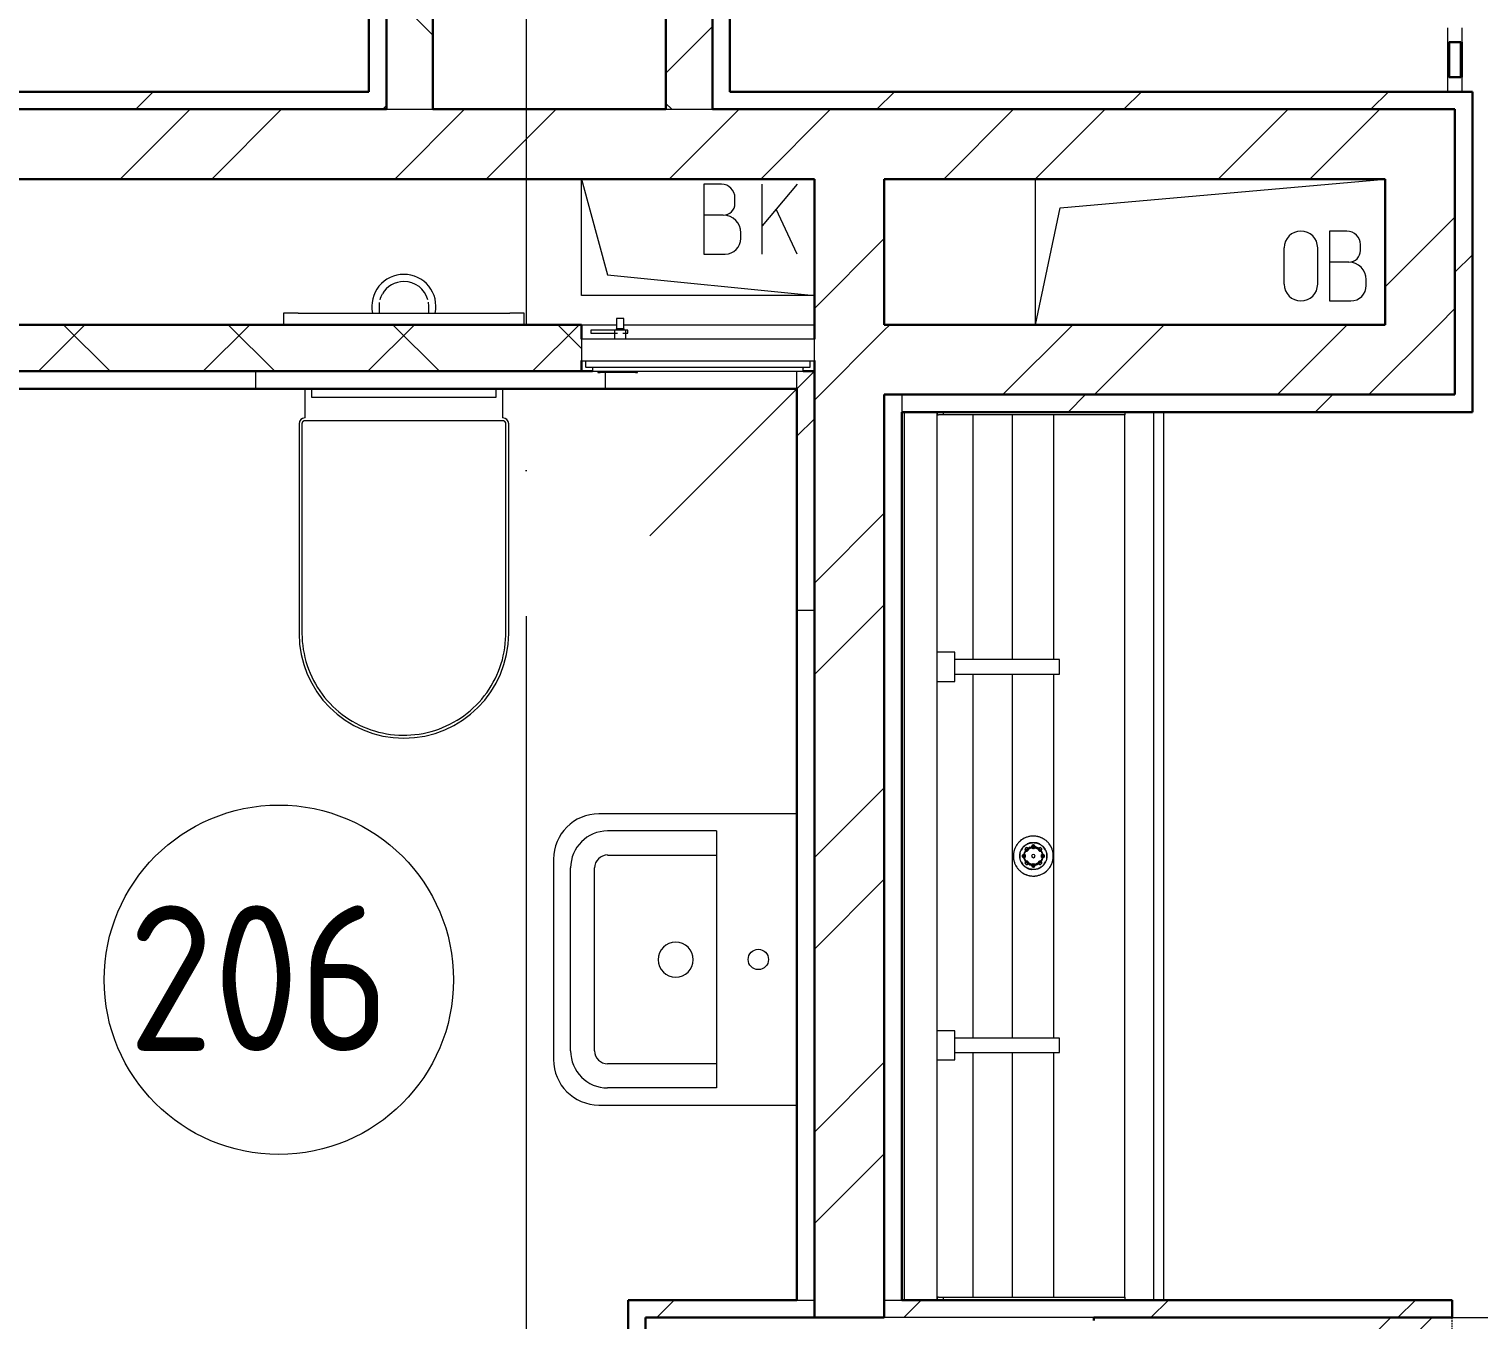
# Model space of a CAD drawing. Header units: millimetres. Extents: x -695119 to 412940, y -249585 to 622758.
# Drawn here: x 278337 to 280825, y 69104 to 71319 of the extents above; entities that cross this region are included whole.
import ezdxf

# ---------------------------------------------------------------- set-up
doc = ezdxf.new("R2010")
doc.units = ezdxf.units.MM
doc.linetypes.add('ADSK_Линия сетки', pattern=[25, 20, -2.5, 0, -2.5])
doc.linetypes.add('ADSK_Штриховая_ш2 п1_5', pattern=[4.5, 3, -1.5])
for name, color, linetype, lineweight in [('Витраж', 252, 'Continuous', 9), ('Двери', 8, 'Continuous', 9), ('Марки помещений', 8, 'Continuous', 20), ('Обобщенные модели', 8, 'Continuous', 18), ('Оборудование', 8, 'Continuous', 18), ('Оси', 252, 'Continuous', 9), ('Перекрытие', 252, 'Continuous', 18), ('Сантехника', 252, 'Continuous', 18), ('Стены внутренние', 252, 'Continuous', 18), ('Стены наружные', 252, 'Continuous', 18), ('Стены разрез', 7, 'Continuous', 30), ('Стены штриховка', 7, 'Continuous', 9)]:
    doc.layers.add(name, color=color, linetype=linetype, lineweight=lineweight)
doc.styles.add('GOST Common_2', font='', dxfattribs={"width": 0.9, "height": 250})
doc.styles.get('GOST Common_2').set_extended_font_data('GOST type B')

# ---------------------------------------------------------------- blocks, each defined once
blk = doc.blocks.new('план 2 этажа')
at = {"layer": 'Двери', "lineweight": 18, "true_color": 0x636466}
h = blk.add_hatch(dxfattribs=at)
h.set_pattern_fill('FP_2', color=251, angle=180, style=0, pattern_type=2)
h.set_pattern_definition([(225, (281470.813, 68911.636), (35.3553, -35.3553), [])])
h.paths.add_polyline_path([(281910.8, 68716.6), (282060.8, 68716.6), (282060.8, 69106.6), (281910.8, 69106.6), (281910.8, 68894.6)])
h.paths.add_polyline_path([(280780.8, 68716.6), (280780.8, 69106.6), (280630.8, 69106.6), (280630.8, 68716.6)])
at = {"color": 251, "lineweight": 18, "true_color": 0x636466}
for p, q in [((279285.8, 71061.6), (279330.4, 70897.5)), ((279285.8, 70861.6), (279285.8, 71061.6)), ((279526.1, 71053), (279496.1, 71053)), ((279496.1, 71053), (279496.1, 70933)), ((279656.1, 71053), (279596.1, 70981.5)), ((279596.1, 70933), (279596.1, 71053)), ((280065.8, 70811.6), (280065.8, 71061.6)), ((280107.6, 71012.3), (280665.8, 71061.6)), ((279549.4, 71019.6), (279549.4, 71029.6)), ((279529.4, 70999.6), (279496.1, 70999.6)), ((279656.1, 70933), (279620.1, 71010.1)), ((280065.8, 70811.6), (280107.6, 71012.3)), ((280600.2, 70972.4), (280570.2, 70972.4)), ((280570.2, 70972.4), (280570.2, 70852.4)), ((279559.4, 70959.6), (279559.4, 70969.6)), ((280623.6, 70939.1), (280623.6, 70949.1)), ((279496.1, 70933), (279532.7, 70933)), ((280492.7, 70881.1), (280492.7, 70943.7)), ((280550.1, 70881.1), (280550.1, 70943.7)), ((279330.4, 70897.5), (279685.8, 70861.6)), ((280603.6, 70919.1), (280570.2, 70919.1)), ((280633.6, 70879.1), (280633.6, 70889.1)), ((279685.8, 70861.6), (279285.8, 70861.6)), ((280570.2, 70852.4), (280606.9, 70852.4))]:
    blk.add_line(p, q, dxfattribs=at)
for centre, radius, start, end in [((279526.1, 71029.6), 23.3, 0, 90), ((279529.4, 71019.6), 20, 270, 0), ((279529.4, 70969.6), 30, 0, 90), ((280521.4, 70943.7), 28.7, 0, 180), ((280600.2, 70949.1), 23.3, 0, 90), ((279532.7, 70959.6), 26.7, 270, 0), ((280603.6, 70939.1), 20, 270, 0), ((280603.6, 70889.1), 30, 0, 90), ((280521.4, 70881.1), 28.7, 180, 0), ((280606.9, 70879.1), 26.7, 270, 0)]:
    blk.add_arc(centre, radius, start, end, dxfattribs=at)
at = {"layer": 'Витраж', "color": 251, "lineweight": 18, "true_color": 0x636466, "extrusion": (0, 0, -1)}
for p, q in [((280773.3, 71321.6), (280773.3, 71296.6)), ((280798.3, 71296.6), (280798.3, 71321.6)), ((280773.3, 71296.6), (280798.3, 71296.6))]:
    blk.add_line(p, q, dxfattribs=at)
at = {"layer": 'Витраж', "color": 251, "true_color": 0x636466}
for p, q in [((280773.3, 71296.6), (280773.3, 71236.6)), ((280798.3, 71296.6), (280798.3, 71236.6))]:
    blk.add_line(p, q, dxfattribs=at)
at = {"layer": 'Витраж', "color": 251, "lineweight": 18, "true_color": 0x636466}
for p, q in [((280798.3, 71236.6), (280773.3, 71236.6)), ((280773.3, 71236.6), (280773.3, 71211.6)), ((280798.3, 71211.6), (280798.3, 71236.6)), ((280773.3, 71211.6), (280798.3, 71211.6))]:
    blk.add_line(p, q, dxfattribs=at)
at = {"layer": 'Двери', "color": 251, "linetype": 'ADSK_Штриховая_ш2 п1_5', "true_color": 0x636466}
for p, q in [((280780.8, 69106.6), (280630.8, 69106.6)), ((280780.8, 68716.6), (280780.8, 69106.6))]:
    blk.add_line(p, q, dxfattribs=at)
at = {"layer": 'Марки помещений', "color": 251, "true_color": 0x636466}
blk.add_circle((278766.1, 69686.7), 300, dxfattribs=at)
at = {"layer": 'Обобщенные модели', "color": 251, "true_color": 0x636466}
for p, q in [((279655.8, 69971.7), (279315.8, 69971.7)), ((279517.8, 69942.2), (279330.7, 69942.2)), ((279517.8, 69942.2), (279517.8, 69501.1)), ((279237.8, 69893.7), (279237.8, 69721.5)), ((279267.1, 69564.6), (279267.1, 69878.7)), ((279308.4, 69564.6), (279308.4, 69878.7)), ((279330.7, 69900.9), (279517.8, 69900.9)), ((279237.8, 69721.5), (279237.8, 69549.6)), ((279517.8, 69542.3), (279330.7, 69542.3)), ((279517.8, 69501.1), (279330.7, 69501.1)), ((279315.8, 69471.6), (279655.8, 69471.6))]:
    blk.add_line(p, q, dxfattribs=at)
blk.add_circle((279589.5, 69721.6), 17.5, dxfattribs=at)
for centre, radius, start, end in [((279315.8, 69893.7), 78, 90, 180), ((279330.7, 69878.7), 63.6, 90, 180), ((279330.7, 69878.7), 22.3, 90, 180), ((279447.7, 69721.2), 30, 90, 270), ((279447.7, 69721.2), 30, 270, 90), ((279330.7, 69564.6), 63.6, 180, 270), ((279330.7, 69564.6), 22.3, 180, 270), ((279315.8, 69549.6), 78, 180, 270)]:
    blk.add_arc(centre, radius, start, end, dxfattribs=at)
at = {"layer": 'Оборудование', "color": 251, "true_color": 0x636466}
for p, q in [((279301.7, 70802), (279301.7, 70797)), ((279347.5, 70802), (279301.7, 70802)), ((279342.7, 70802.5), (279342.7, 70786.6)), ((279362, 70802.5), (279342.7, 70802.5)), ((279346.2, 70804.5), (279344.2, 70802.5)), ((279346.2, 70822), (279346.2, 70804.5)), ((279358.4, 70822), (279346.2, 70822)), ((279358.4, 70804.5), (279346.2, 70804.5)), ((279365.4, 70802), (279357.1, 70802)), ((279358.4, 70804.5), (279358.4, 70822)), ((279360.4, 70802.5), (279358.4, 70804.5)), ((279362, 70786.6), (279362, 70802.5)), ((279365.4, 70797), (279365.4, 70802)), ((279285.8, 70786.6), (279285.8, 70750.2)), ((279685.8, 70786.6), (279285.8, 70786.6)), ((279301.7, 70797), (279347.5, 70797)), ((279357.1, 70797), (279365.4, 70797)), ((279685.8, 70750.2), (279685.8, 70786.6)), ((279286.7, 70749.3), (279684.9, 70749.3)), ((279292.8, 70749.3), (279292.8, 70739.6)), ((279678.8, 70739.6), (279678.8, 70749.3)), ((279293.8, 70738.6), (279677.9, 70738.6)), ((279304.8, 70737.1), (279304.8, 70731.6)), ((279304.8, 70731.6), (279666.8, 70731.6)), ((279313.8, 70731.6), (279313.8, 70729.6)), ((279313.8, 70729.6), (279317.8, 70729.6)), ((279378.3, 70729.6), (279317.8, 70729.6)), ((279378.3, 70729.6), (279382.3, 70729.6)), ((279382.3, 70729.6), (279382.3, 70731.6)), ((279685.8, 70731.6), (279403, 70448.8)), ((279666.8, 70731.6), (279666.8, 70737.1))]:
    blk.add_line(p, q, dxfattribs=at)
for points, knots in [([(279285.8, 70750.2), (279285.8, 70750.2), (279285.8, 70750), (279285.9, 70749.8), (279286, 70749.6), (279286.2, 70749.5), (279286.3, 70749.4), (279286.5, 70749.4), (279286.6, 70749.3), (279286.7, 70749.3)], [0, 0, 0, 0, 0.166667, 0.333333, 0.458333, 0.583333, 0.708333, 0.833333, 1, 1, 1, 1]), ([(279684.9, 70749.3), (279685, 70749.3), (279685.1, 70749.4), (279685.3, 70749.4), (279685.4, 70749.5), (279685.6, 70749.6), (279685.7, 70749.8), (279685.8, 70750), (279685.8, 70750.2), (279685.8, 70750.2)], [-1, -1, -1, -1, -0.833333, -0.75, -0.583333, -0.458333, -0.333333, -0.166667, 0, 0, 0, 0]), ([(279292.8, 70739.6), (279292.8, 70739.5), (279292.8, 70739.3), (279292.9, 70739.1), (279293, 70739), (279293.2, 70738.8), (279293.3, 70738.8), (279293.4, 70738.7), (279293.6, 70738.7), (279293.7, 70738.6), (279293.8, 70738.6)], [0, 0, 0, 0, 0.166667, 0.333333, 0.458333, 0.583333, 0.666667, 0.75, 0.833333, 1, 1, 1, 1]), ([(279303.3, 70738.6), (279303.4, 70738.6), (279303.6, 70738.6), (279303.9, 70738.5), (279304, 70738.4), (279304.2, 70738.3), (279304.4, 70738.2), (279304.5, 70738), (279304.6, 70737.9), (279304.7, 70737.7), (279304.8, 70737.4), (279304.8, 70737.2), (279304.8, 70737.1)], [0, 0, 0, 0, 0.166667, 0.25, 0.333333, 0.416667, 0.5, 0.583333, 0.666667, 0.75, 0.833333, 1, 1, 1, 1]), ([(279666.8, 70737.1), (279666.8, 70737.2), (279666.8, 70737.4), (279666.9, 70737.7), (279667, 70737.9), (279667.1, 70738), (279667.3, 70738.2), (279667.4, 70738.3), (279667.6, 70738.4), (279667.8, 70738.5), (279668, 70738.6), (279668.2, 70738.6), (279668.3, 70738.6)], [-1, -1, -1, -1, -0.833333, -0.75, -0.666667, -0.583333, -0.5, -0.416667, -0.333333, -0.25, -0.166667, 0, 0, 0, 0]), ([(279677.9, 70738.6), (279677.9, 70738.6), (279678.1, 70738.7), (279678.2, 70738.7), (279678.3, 70738.8), (279678.5, 70738.8), (279678.6, 70739), (279678.7, 70739.1), (279678.8, 70739.3), (279678.8, 70739.5), (279678.8, 70739.6)], [-1, -1, -1, -1, -0.833333, -0.75, -0.666667, -0.583333, -0.458333, -0.333333, -0.166667, 0, 0, 0, 0])]:
    blk.add_open_spline(points, degree=3, knots=knots, dxfattribs=at)
at = {"layer": 'Оси', "color": 251, "linetype": 'ADSK_Линия сетки', "ltscale": 100, "true_color": 0x636466}
blk.add_line((279190.8, 77811.6), (279190.8, 46685.5), dxfattribs=at)
at = {"layer": 'Перекрытие', "color": 251, "ltscale": 100, "true_color": 0x636466}
for p, q in [((279285.8, 70861.6), (279285.8, 71061.6)), ((280065.8, 70811.6), (280065.8, 71061.6)), ((279685.8, 70861.6), (279285.8, 70861.6))]:
    blk.add_line(p, q, dxfattribs=at)
at = {"layer": 'Сантехника', "color": 251, "lineweight": 9, "true_color": 0x636466}
for p, q in [((278774.1, 70831.6), (278774.1, 70811.6)), ((278799.1, 70831.6), (278774.1, 70831.6)), ((278799.1, 70831.6), (279162.6, 70831.6)), ((279187.6, 70831.6), (279162.6, 70831.6)), ((279187.6, 70811.6), (279187.6, 70831.6))]:
    blk.add_line(p, q, dxfattribs=at)
at = {"layer": 'Сантехника', "color": 251, "true_color": 0x636466}
for p, q in [((278810.8, 70701.6), (278810.8, 70651.6)), ((278822.6, 70686.6), (278822.6, 70701.6)), ((279139, 70701.6), (279139, 70686.6)), ((279150.8, 70651.6), (279150.8, 70701.6)), ((279139, 70686.6), (278822.6, 70686.6)), ((279840.8, 69136.6), (279840.8, 70661.6)), ((279896.8, 70656.6), (279896.8, 70661.6)), ((279896.8, 70661.6), (279896.8, 70656.6)), ((279896.8, 69141.6), (279896.8, 70656.6)), ((279896.8, 70656.6), (279899.2, 70656.6)), ((279907.8, 70656.6), (279899.2, 70656.6)), ((279907.8, 70656.6), (279907.8, 70661.6)), ((280218.9, 70656.6), (279907.8, 70656.6)), ((279958.2, 70236.6), (279958.2, 70656.6)), ((280026.2, 70236.6), (280026.2, 70656.6)), ((280096.9, 70236.6), (280096.9, 70656.6)), ((280218.9, 70661.6), (280218.9, 70656.6)), ((280218.9, 69141.6), (280218.9, 70656.6)), ((280268.9, 69136.6), (280268.9, 70661.6)), ((280285.8, 69136.6), (280285.8, 70661.6)), ((278800.8, 70641.6), (278800.8, 70281.6)), ((278805.8, 70641.6), (278805.8, 70281.6)), ((279150.8, 70646.6), (278810.8, 70646.6)), ((279155.8, 70281.6), (279155.8, 70641.6)), ((279160.8, 70281.6), (279160.8, 70641.6)), ((279926.8, 70249.1), (279896.8, 70249.1)), ((279926.8, 70199.1), (279926.8, 70249.1)), ((280106.8, 70236.6), (279926.8, 70236.6)), ((280106.8, 70211.6), (280106.8, 70236.6)), ((279926.8, 70211.6), (280106.8, 70211.6)), ((279958.2, 69586.6), (279958.2, 70211.7)), ((280026.2, 69586.6), (280026.2, 70211.6)), ((280096.9, 69586.6), (280096.9, 70211.6)), ((279896.8, 70199.1), (279926.8, 70199.1)), ((279926.8, 69599.1), (279896.8, 69599.1)), ((279926.8, 69549.1), (279926.8, 69599.1)), ((280106.8, 69586.6), (279926.8, 69586.6)), ((280106.8, 69561.6), (280106.8, 69586.6)), ((279926.8, 69561.6), (280106.8, 69561.6)), ((279958.2, 69141.6), (279958.2, 69561.7)), ((280026.2, 69141.6), (280026.2, 69561.6)), ((280096.9, 69141.6), (280096.9, 69561.6)), ((279896.8, 69549.1), (279926.8, 69549.1)), ((279896.8, 69136.6), (279896.8, 69141.6)), ((279899.2, 69141.6), (279896.8, 69141.6)), ((279896.8, 69141.6), (279896.8, 69136.6)), ((279899.2, 69141.6), (279907.8, 69141.6)), ((279907.8, 69141.6), (280218.9, 69141.6)), ((279907.8, 69136.6), (279907.8, 69141.6)), ((280218.9, 69141.6), (280218.9, 69136.6))]:
    blk.add_line(p, q, dxfattribs=at)
at = {"layer": 'Сантехника', "color": 251, "lineweight": 9, "true_color": 0x636466, "flags": 128}
for points in [[(278938.1, 70843.1), (278938.1, 70843), (278938.1, 70842.9), (278938.1, 70842.8), (278938.1, 70842.5), (278938.1, 70842.2), (278938.1, 70841.8), (278938.1, 70841.3), (278938.1, 70840.8), (278938.1, 70840.2), (278938.1, 70839.5), (278938.1, 70838.8), (278938.1, 70838), (278938.1, 70837.1), (278938.1, 70836.2), (278938.1, 70835.2), (278938.1, 70834.2), (278938.1, 70833.1), (278938.1, 70831.9)], [(279023.5, 70832.8), (279023.5, 70833.9), (279023.5, 70834.9), (279023.5, 70835.9), (279023.5, 70836.9), (279023.5, 70837.8), (279023.5, 70838.6), (279023.5, 70839.3), (279023.5, 70840), (279023.5, 70840.6), (279023.5, 70841.2), (279023.5, 70841.7), (279023.5, 70842.1), (279023.5, 70842.4), (279023.5, 70842.7), (279023.5, 70842.9), (279023.5, 70843), (279023.5, 70843.1), (279023.5, 70843.1)]]:
    blk.add_lwpolyline(points, dxfattribs=at)
at = {"layer": 'Сантехника', "color": 251, "true_color": 0x636466, "flags": 128}
for points in [[(278810.8, 70646.6), (278810.6, 70646.6), (278810.4, 70646.6), (278810.2, 70646.6), (278810, 70646.6), (278809.8, 70646.5), (278809.6, 70646.5), (278809.4, 70646.4), (278809.2, 70646.4), (278809.1, 70646.3), (278808.9, 70646.2), (278808.7, 70646.2), (278808.5, 70646.1), (278808.3, 70646), (278808.2, 70645.9), (278808, 70645.8), (278807.8, 70645.6), (278807.7, 70645.5), (278807.5, 70645.4), (278807.4, 70645.3), (278807.2, 70645.1), (278807.1, 70645), (278807, 70644.8), (278806.8, 70644.7), (278806.7, 70644.5), (278806.6, 70644.3), (278806.5, 70644.2), (278806.4, 70644), (278806.3, 70643.8), (278806.2, 70643.6), (278806.2, 70643.4), (278806.1, 70643.3), (278806, 70643.1), (278806, 70642.9), (278805.9, 70642.7), (278805.9, 70642.5), (278805.9, 70642.3), (278805.8, 70642.1), (278805.8, 70641.9), (278805.8, 70641.7), (278805.8, 70641.6)], [(279155.8, 70641.6), (279155.8, 70641.8), (279155.8, 70642), (279155.8, 70642.2), (279155.7, 70642.4), (279155.7, 70642.6), (279155.7, 70642.8), (279155.6, 70643), (279155.6, 70643.2), (279155.5, 70643.4), (279155.4, 70643.6), (279155.3, 70643.8), (279155.2, 70643.9), (279155.2, 70644.1), (279155, 70644.3), (279154.9, 70644.5), (279154.8, 70644.6), (279154.7, 70644.8), (279154.6, 70644.9), (279154.4, 70645.1), (279154.3, 70645.2), (279154.2, 70645.4), (279154, 70645.5), (279153.8, 70645.6), (279153.7, 70645.7), (279153.5, 70645.8), (279153.3, 70645.9), (279153.2, 70646), (279153, 70646.1), (279152.8, 70646.2), (279152.6, 70646.3), (279152.4, 70646.4), (279152.2, 70646.4), (279152.1, 70646.5), (279151.9, 70646.5), (279151.7, 70646.6), (279151.5, 70646.6), (279151.3, 70646.6), (279151.1, 70646.6), (279150.9, 70646.6), (279150.8, 70646.6)], [(278805.8, 70281.6), (278806, 70274.6), (278806.4, 70267.7), (278807.1, 70260.7), (278808, 70253.8), (278809.3, 70246.9), (278810.8, 70240), (278812.6, 70233.3), (278814.7, 70226.6), (278817, 70220), (278819.6, 70213.5), (278822.5, 70207.1), (278825.6, 70200.8), (278828.9, 70194.7), (278832.5, 70188.7), (278836.4, 70182.8), (278840.4, 70177.1), (278844.7, 70171.6), (278849.2, 70166.2), (278854, 70161.1), (278858.9, 70156.1), (278864, 70151.3), (278869.3, 70146.8), (278874.8, 70142.4), (278880.4, 70138.3), (278886.3, 70134.4), (278892.2, 70130.7), (278898.3, 70127.3), (278904.6, 70124.1), (278910.9, 70121.2), (278917.4, 70118.5), (278924, 70116.1), (278930.6, 70114), (278937.4, 70112.1), (278944.2, 70110.5), (278951.1, 70109.2), (278958, 70108.1), (278964.9, 70107.4), (278971.9, 70106.9), (278978.9, 70106.6), (278985.9, 70106.7), (278992.9, 70107.1), (278999.9, 70107.7), (279006.8, 70108.6), (279013.7, 70109.8), (279020.6, 70111.2), (279027.4, 70112.9), (279034.1, 70114.9), (279040.7, 70117.2), (279047.2, 70119.7), (279053.6, 70122.5), (279059.9, 70125.5), (279066.1, 70128.8), (279072.2, 70132.4), (279078.1, 70136.1), (279083.8, 70140.1), (279089.4, 70144.4), (279094.8, 70148.8), (279100, 70153.5), (279105, 70158.4), (279109.9, 70163.4), (279114.5, 70168.7), (279118.9, 70174.1), (279123.1, 70179.7), (279127, 70185.5), (279130.8, 70191.4), (279134.3, 70197.5), (279137.5, 70203.7), (279140.5, 70210), (279143.2, 70216.5), (279145.7, 70223), (279147.9, 70229.7), (279149.9, 70236.4), (279151.5, 70243.2), (279152.9, 70250), (279154.1, 70256.9), (279154.9, 70263.9), (279155.5, 70270.9), (279155.8, 70277.9), (279155.8, 70281.6)], [(280096.1, 69899.1), (280096.1, 69900.5), (280096, 69901.9), (280095.9, 69903.2), (280095.7, 69904.6), (280095.4, 69906), (280095.1, 69907.3), (280094.8, 69908.6), (280094.4, 69909.9), (280093.9, 69911.2), (280093.4, 69912.5), (280092.8, 69913.7), (280092.2, 69915), (280091.6, 69916.2), (280090.9, 69917.4), (280090.1, 69918.5), (280089.3, 69919.6), (280088.5, 69920.7), (280087.6, 69921.8), (280086.7, 69922.8), (280085.7, 69923.7), (280084.7, 69924.7), (280083.7, 69925.6), (280082.6, 69926.4), (280081.5, 69927.2), (280080.3, 69928), (280079.2, 69928.7), (280078, 69929.4), (280076.8, 69930), (280075.5, 69930.6), (280074.2, 69931.1), (280073, 69931.6), (280071.6, 69932), (280070.3, 69932.4), (280069, 69932.7), (280067.6, 69932.9), (280066.3, 69933.1), (280064.9, 69933.3), (280063.6, 69933.4), (280062.2, 69933.4), (280060.8, 69933.4), (280059.4, 69933.4), (280058.1, 69933.2), (280056.7, 69933.1), (280055.4, 69932.8), (280054, 69932.5), (280052.7, 69932.2), (280051.4, 69931.8), (280050.1, 69931.4), (280048.8, 69930.9), (280047.5, 69930.3), (280046.3, 69929.7), (280045.1, 69929.1), (280043.9, 69928.4), (280042.8, 69927.7), (280041.6, 69926.9), (280040.5, 69926), (280039.5, 69925.2), (280038.5, 69924.3), (280037.5, 69923.3), (280036.5, 69922.3), (280035.6, 69921.3), (280034.7, 69920.2), (280033.9, 69919.1), (280033.2, 69918), (280032.4, 69916.8), (280031.7, 69915.6), (280031.1, 69914.4), (280030.5, 69913.2), (280030, 69911.9), (280029.5, 69910.6), (280029.1, 69909.3), (280028.7, 69908), (280028.4, 69906.7), (280028.1, 69905.3), (280027.9, 69904), (280027.7, 69902.6), (280027.6, 69901.2), (280027.5, 69899.9), (280027.5, 69899.1)], [(280038.5, 69899.1), (280038.5, 69900.1), (280038.6, 69901), (280038.7, 69901.9), (280038.8, 69902.8), (280039, 69903.8), (280039.2, 69904.7), (280039.4, 69905.6), (280039.7, 69906.5), (280040, 69907.3), (280040.4, 69908.2), (280040.7, 69909.1), (280041.1, 69909.9), (280041.6, 69910.7), (280042.1, 69911.5), (280042.6, 69912.3), (280043.1, 69913.1), (280043.7, 69913.8), (280044.3, 69914.5), (280044.9, 69915.2), (280045.6, 69915.9), (280046.3, 69916.5), (280047, 69917.1), (280047.7, 69917.7), (280048.5, 69918.2), (280049.2, 69918.7), (280050, 69919.2), (280050.8, 69919.7), (280051.7, 69920.1), (280052.5, 69920.5), (280053.4, 69920.9), (280054.2, 69921.2), (280055.1, 69921.5), (280056, 69921.7), (280056.9, 69921.9), (280057.9, 69922.1), (280058.8, 69922.2), (280059.7, 69922.3), (280060.6, 69922.4), (280061.6, 69922.4), (280062.5, 69922.4), (280063.4, 69922.4), (280064.4, 69922.3), (280065.3, 69922.2), (280066.2, 69922), (280067.1, 69921.8), (280068, 69921.6), (280068.9, 69921.3), (280069.8, 69921), (280070.7, 69920.7), (280071.5, 69920.3), (280072.3, 69919.9), (280073.2, 69919.5), (280074, 69919), (280074.8, 69918.5), (280075.5, 69918), (280076.3, 69917.4), (280077, 69916.8), (280077.7, 69916.2), (280078.4, 69915.5), (280079, 69914.9), (280079.6, 69914.2), (280080.2, 69913.5), (280080.8, 69912.7), (280081.3, 69911.9), (280081.8, 69911.1), (280082.2, 69910.3), (280082.7, 69909.5), (280083.1, 69908.7), (280083.4, 69907.8), (280083.8, 69906.9), (280084.1, 69906.1), (280084.3, 69905.2), (280084.5, 69904.3), (280084.7, 69903.3), (280084.9, 69902.4), (280085, 69901.5), (280085.1, 69900.6), (280085.1, 69899.6), (280085.1, 69899.1)], [(280038.9, 69903.3), (280038.7, 69902.4), (280038.6, 69901.5), (280038.6, 69900.6), (280038.5, 69899.6), (280038.5, 69899.1)], [(280038.8, 69899.1), (280038.8, 69900.1), (280038.8, 69901), (280038.9, 69901.9), (280039.1, 69902.8), (280039.2, 69903.7), (280039.4, 69904.6)], [(280041.4, 69909.8), (280041.8, 69910.6), (280042.3, 69911.4), (280042.8, 69912.1), (280043.3, 69912.9), (280043.9, 69913.6), (280044.5, 69914.3), (280045.1, 69915), (280045.8, 69915.7), (280046.4, 69916.3), (280047.1, 69916.9), (280047.9, 69917.5)], [(280045.3, 69915.5), (280044.6, 69914.9), (280044, 69914.2), (280043.4, 69913.5), (280042.9, 69912.7), (280042.3, 69911.9), (280041.8, 69911.1), (280041.4, 69910.3)], [(280045.6, 69899.1), (280045.6, 69899.8), (280045.7, 69900.4), (280045.7, 69901.1), (280045.8, 69901.7), (280045.9, 69902.4), (280046.1, 69903), (280046.2, 69903.6), (280046.4, 69904.2), (280046.7, 69904.8), (280046.9, 69905.4), (280047.2, 69906), (280047.4, 69906.6), (280047.8, 69907.2), (280048.1, 69907.7), (280048.4, 69908.3), (280048.8, 69908.8), (280049.2, 69909.3), (280049.6, 69909.8), (280050.1, 69910.3), (280050.5, 69910.8), (280051, 69911.2), (280051.5, 69911.6), (280052, 69912), (280052.5, 69912.4), (280053.1, 69912.8)], [(280048.6, 69918), (280049.4, 69918.5), (280050.2, 69919), (280051, 69919.5), (280051.8, 69919.9), (280052.6, 69920.3), (280053.5, 69920.6), (280054.3, 69920.9), (280055.2, 69921.2), (280056.1, 69921.5), (280057, 69921.7), (280057.9, 69921.8), (280058.8, 69922), (280059.7, 69922.1), (280060.6, 69922.1), (280061.6, 69922.2), (280062.5, 69922.2), (280063.4, 69922.1), (280064.3, 69922), (280065.2, 69921.9), (280066.1, 69921.8), (280067, 69921.6), (280067.9, 69921.3), (280068.8, 69921.1), (280069.7, 69920.8), (280070.6, 69920.5), (280071.4, 69920.1), (280072.2, 69919.7), (280073, 69919.3), (280073.8, 69918.8), (280074.6, 69918.3), (280075.4, 69917.8), (280076.1, 69917.2), (280076.8, 69916.6), (280077.5, 69916), (280078.2, 69915.4), (280078.8, 69914.7), (280079.4, 69914), (280080, 69913.3), (280080.5, 69912.6), (280081.1, 69911.8), (280081.6, 69911), (280082, 69910.2)], [(280058.3, 69922.2), (280057.4, 69922), (280056.5, 69921.8), (280055.6, 69921.6), (280054.7, 69921.3), (280053.8, 69921), (280053, 69920.7), (280052.1, 69920.3), (280051.3, 69919.9)], [(280058.4, 69915), (280059.1, 69915.1), (280059.7, 69915.2), (280060.3, 69915.3), (280061, 69915.3), (280061.6, 69915.3), (280062.3, 69915.3), (280062.9, 69915.3), (280063.6, 69915.2), (280064.2, 69915.2), (280064.9, 69915)], [(280072.4, 69919.9), (280072, 69920.1), (280071.1, 69920.5), (280070.3, 69920.9), (280069.4, 69921.2), (280068.5, 69921.5), (280067.6, 69921.7), (280066.7, 69921.9), (280065.8, 69922.1), (280064.9, 69922.2)], [(280070.8, 69912.6), (280071.3, 69912.2), (280071.9, 69911.8), (280072.4, 69911.4), (280072.8, 69911), (280073.3, 69910.5), (280073.8, 69910.1), (280074.2, 69909.6), (280074.6, 69909.1), (280075, 69908.6), (280075.3, 69908), (280075.7, 69907.5), (280076, 69906.9), (280076.3, 69906.4), (280076.6, 69905.8), (280076.8, 69905.2), (280077.1, 69904.6), (280077.3, 69903.9), (280077.5, 69903.3), (280077.6, 69902.7), (280077.7, 69902.1), (280077.9, 69901.4), (280077.9, 69900.8), (280078, 69900.1), (280078, 69899.5), (280078, 69899.1)], [(280082, 69910.7), (280081.6, 69911.5), (280081, 69912.3), (280080.5, 69913.1), (280079.9, 69913.8), (280079.3, 69914.5), (280078.7, 69915.2), (280078, 69915.9)], [(280084.3, 69904.2), (280084.5, 69903.3), (280084.6, 69902.4), (280084.7, 69901.5), (280084.8, 69900.6), (280084.8, 69899.6), (280084.9, 69899.1)], [(280085.1, 69899.1), (280085.1, 69900.1), (280085, 69901), (280084.9, 69901.9), (280084.8, 69902.8)], [(280027.5, 69899.1), (280027.5, 69897.8), (280027.6, 69896.4), (280027.8, 69895), (280028, 69893.7), (280028.2, 69892.3), (280028.5, 69891), (280028.8, 69889.7), (280029.3, 69888.3), (280029.7, 69887.1), (280030.2, 69885.8), (280030.8, 69884.5), (280031.4, 69883.3), (280032, 69882.1), (280032.8, 69880.9), (280033.5, 69879.8), (280034.3, 69878.7), (280035.1, 69877.6), (280036, 69876.5), (280037, 69875.5), (280037.9, 69874.5), (280038.9, 69873.6), (280040, 69872.7), (280041, 69871.8), (280042.1, 69871), (280043.3, 69870.3), (280044.4, 69869.6), (280045.6, 69868.9), (280046.9, 69868.3), (280048.1, 69867.7), (280049.4, 69867.2), (280050.7, 69866.7), (280052, 69866.3), (280053.3, 69865.9), (280054.6, 69865.6), (280056, 69865.3), (280057.3, 69865.1), (280058.7, 69865), (280060.1, 69864.9), (280061.4, 69864.8), (280062.8, 69864.9), (280064.2, 69864.9), (280065.6, 69865), (280066.9, 69865.2), (280068.3, 69865.4), (280069.6, 69865.7), (280070.9, 69866.1), (280072.3, 69866.5), (280073.5, 69866.9), (280074.8, 69867.4), (280076.1, 69867.9), (280077.3, 69868.5), (280078.5, 69869.2), (280079.7, 69869.9), (280080.9, 69870.6), (280082, 69871.4), (280083.1, 69872.2), (280084.2, 69873.1), (280085.2, 69874), (280086.2, 69875), (280087.1, 69876), (280088, 69877), (280088.9, 69878.1), (280089.7, 69879.2), (280090.5, 69880.3), (280091.2, 69881.5), (280091.9, 69882.6), (280092.5, 69883.9), (280093.1, 69885.1), (280093.6, 69886.4), (280094.1, 69887.6), (280094.6, 69888.9), (280094.9, 69890.3), (280095.3, 69891.6), (280095.5, 69892.9), (280095.8, 69894.3), (280095.9, 69895.7), (280096, 69897), (280096.1, 69898.4), (280096.1, 69899.1)], [(280038.5, 69899.1), (280038.5, 69898.2), (280038.6, 69897.3), (280038.7, 69896.3), (280038.8, 69895.4)], [(280085.1, 69899.1), (280085.1, 69898.2), (280085, 69897.3), (280084.9, 69896.3), (280084.8, 69895.4), (280084.6, 69894.5), (280084.4, 69893.6), (280084.2, 69892.7), (280083.9, 69891.8), (280083.6, 69890.9), (280083.3, 69890.1), (280082.9, 69889.2), (280082.5, 69888.4), (280082, 69887.6), (280081.6, 69886.8), (280081, 69886), (280080.5, 69885.2), (280079.9, 69884.5), (280079.3, 69883.8), (280078.7, 69883.1), (280078, 69882.4), (280077.4, 69881.8), (280076.7, 69881.2), (280075.9, 69880.6), (280075.2, 69880), (280074.4, 69879.5), (280073.6, 69879), (280072.8, 69878.6), (280072, 69878.2), (280071.1, 69877.8), (280070.3, 69877.4), (280069.4, 69877.1), (280068.5, 69876.8), (280067.6, 69876.6), (280066.7, 69876.4), (280065.8, 69876.2), (280064.9, 69876), (280063.9, 69875.9), (280063, 69875.9), (280062.1, 69875.8), (280061.1, 69875.8), (280060.2, 69875.9), (280059.3, 69876), (280058.3, 69876.1), (280057.4, 69876.3), (280056.5, 69876.4), (280055.6, 69876.7), (280054.7, 69876.9), (280053.8, 69877.2), (280053, 69877.6), (280052.1, 69877.9), (280051.3, 69878.4), (280050.5, 69878.8), (280049.7, 69879.3), (280048.9, 69879.8), (280048.1, 69880.3), (280047.4, 69880.9), (280046.6, 69881.5), (280045.9, 69882.1), (280045.3, 69882.7), (280044.6, 69883.4), (280044, 69884.1), (280043.4, 69884.8), (280042.9, 69885.6), (280042.3, 69886.3), (280041.8, 69887.1), (280041.4, 69887.9), (280041, 69888.8), (280040.6, 69889.6), (280040.2, 69890.5), (280039.9, 69891.3), (280039.6, 69892.2), (280039.3, 69893.1), (280039.1, 69894), (280038.9, 69894.9), (280038.7, 69895.8), (280038.6, 69896.8), (280038.6, 69897.7), (280038.5, 69898.6), (280038.5, 69899.1)], [(280039.3, 69894.1), (280039.2, 69895), (280039, 69895.9), (280038.9, 69896.8), (280038.8, 69897.7), (280038.8, 69898.6), (280038.8, 69899.1)], [(280048, 69880.7), (280047.5, 69881.1), (280046.8, 69881.7), (280046.1, 69882.3), (280045.5, 69882.9), (280044.8, 69883.6), (280044.2, 69884.3), (280043.6, 69885), (280043.1, 69885.7), (280042.6, 69886.5), (280042.1, 69887.3), (280041.6, 69888.1)], [(280041.6, 69887.6), (280042.1, 69886.8), (280042.6, 69886), (280043.1, 69885.2), (280043.7, 69884.5), (280044.3, 69883.8), (280044.9, 69883.1), (280045.6, 69882.4)], [(280052.8, 69885.7), (280052.3, 69886), (280051.8, 69886.4), (280051.3, 69886.8), (280050.8, 69887.3), (280050.3, 69887.7), (280049.9, 69888.2), (280049.4, 69888.7), (280049, 69889.2), (280048.6, 69889.7), (280048.3, 69890.2), (280047.9, 69890.8), (280047.6, 69891.3), (280047.3, 69891.9), (280047, 69892.5), (280046.8, 69893.1), (280046.5, 69893.7), (280046.3, 69894.3), (280046.2, 69894.9), (280046, 69895.6), (280045.9, 69896.2), (280045.8, 69896.9), (280045.7, 69897.5), (280045.6, 69898.1), (280045.6, 69898.8), (280045.6, 69899.1)], [(280065.7, 69876.4), (280064.8, 69876.3), (280063.9, 69876.2), (280063, 69876.1), (280062.1, 69876.1), (280061.1, 69876.1), (280060.2, 69876.2), (280059.3, 69876.2), (280058.4, 69876.4), (280057.5, 69876.5), (280056.6, 69876.7), (280055.7, 69876.9), (280054.8, 69877.2), (280053.9, 69877.5), (280053.1, 69877.8), (280052.2, 69878.2), (280051.4, 69878.6), (280050.6, 69879), (280049.8, 69879.5), (280049, 69880), (280048.3, 69880.5)], [(280050.8, 69878.6), (280051.7, 69878.2), (280052.5, 69877.8), (280053.4, 69877.4), (280054.2, 69877.1), (280055.1, 69876.8), (280056, 69876.6), (280056.9, 69876.4), (280057.9, 69876.2), (280058.8, 69876)], [(280065.2, 69883.3), (280064.6, 69883.2), (280063.9, 69883.1), (280063.3, 69883), (280062.6, 69883), (280062, 69882.9), (280061.3, 69882.9), (280060.7, 69883), (280060, 69883), (280059.4, 69883.1), (280058.8, 69883.2)], [(280075, 69880.3), (280074.3, 69879.8), (280073.5, 69879.3), (280072.7, 69878.8), (280071.9, 69878.4), (280071, 69878), (280070.2, 69877.7), (280069.3, 69877.3)], [(280069.8, 69877.2), (280070.7, 69877.6), (280071.5, 69877.9), (280072.3, 69878.4), (280072.4, 69878.4)], [(280078, 69899.1), (280078, 69898.5), (280078, 69897.8), (280077.9, 69897.2), (280077.8, 69896.6), (280077.7, 69895.9), (280077.5, 69895.3), (280077.4, 69894.7), (280077.2, 69894), (280077, 69893.4), (280076.7, 69892.8), (280076.5, 69892.2), (280076.2, 69891.7), (280075.9, 69891.1), (280075.5, 69890.5), (280075.2, 69890), (280074.8, 69889.5), (280074.4, 69888.9), (280074, 69888.5), (280073.6, 69888), (280073.1, 69887.5), (280072.6, 69887.1), (280072.1, 69886.7), (280071.6, 69886.2), (280071.1, 69885.9), (280070.6, 69885.5)], [(280082.2, 69888.5), (280081.8, 69887.7), (280081.3, 69886.9), (280080.8, 69886.1), (280080.3, 69885.4), (280079.7, 69884.6), (280079.1, 69883.9), (280078.5, 69883.3), (280077.9, 69882.6), (280077.2, 69882), (280076.5, 69881.4), (280075.8, 69880.8)], [(280078.4, 69882.7), (280079, 69883.4), (280079.6, 69884.1), (280080.2, 69884.8), (280080.8, 69885.6), (280081.3, 69886.3), (280081.8, 69887.1), (280082.2, 69887.9)], [(280084.9, 69899.1), (280084.8, 69898.2), (280084.8, 69897.3), (280084.7, 69896.4), (280084.6, 69895.5), (280084.4, 69894.6), (280084.2, 69893.7)], [(280084.7, 69894.9), (280084.9, 69895.8), (280085, 69896.8), (280085.1, 69897.7), (280085.1, 69898.6), (280085.1, 69899.1)]]:
    blk.add_lwpolyline(points, dxfattribs=at)
at = {"layer": 'Сантехника', "color": 251, "lineweight": 9, "true_color": 0x636466}
for radius, start, end in [(55, 90, 192.0258), (55, 347.9742, 90), (42.7, 90, 150), (42.7, 15, 90), (42.7, 170.8699, 180), (42.7, 150.7031, 165), (42.7, 357.2428, 9.4986), (42.7, 177.9172, 180), (42.7, 182.2417, 184.1976), (42.7, 0, 2.5338)]:
    blk.add_arc((278980.8, 70843.1), radius, start, end, dxfattribs=at)
at = {"layer": 'Сантехника', "color": 251, "true_color": 0x636466}
for centre, radius, start, end in [((278810.8, 70641.6), 10, 90, 180), ((279150.8, 70641.6), 10, 0, 90), ((278810.8, 70641.6), 5, 150, 180), ((278810.8, 70641.6), 5, 150, 180), ((278810.8, 70641.6), 5, 150, 165), ((278810.8, 70641.6), 5, 90, 120), ((278810.8, 70641.6), 5, 90, 120), ((278810.8, 70641.6), 5, 90, 120), ((279150.8, 70641.6), 5, 60, 90), ((279150.8, 70641.6), 5, 60, 90), ((279150.8, 70641.6), 5, 60, 90), ((279150.8, 70641.6), 5, 0, 30), ((279150.8, 70641.6), 5, 0, 30), ((279150.8, 70641.6), 5, 15, 30), ((278980.8, 70281.6), 180, 180, 0), ((278980.8, 70281.6), 175, 180, 180.9078), ((278980.8, 70281.6), 175, 180, 180.9078), ((278980.8, 70281.6), 175, 359.0922, 0), ((278980.8, 70281.6), 175, 359.0922, 0), ((280061.8, 69899.1), 34.3, 112.2071, 130.7179), ((280061.8, 69899.1), 34.3, 81.2405, 94.5295), ((280061.8, 69899.1), 34.3, 75.5624, 79.0767), ((280061.8, 69899.1), 34.3, 56.5875, 71.5032), ((280061.8, 69899.1), 34.3, 170.451, 180), ((280061.8, 69899.1), 34.3, 164.3157, 167.198), ((280061.8, 69899.1), 34.3, 145.0376, 161.2102), ((280061.8, 69899.1), 34.3, 133.5244, 136.5478), ((280061.8, 69899.1), 23, 144, 154.1058), ((280045.6, 69899.1), 3, 90, 180), ((280045.6, 69899.1), 3, 90, 105), ((280061.8, 69899.1), 16.2, 158.4339, 180), ((280045.6, 69899.1), 3, 30, 90), ((280045.6, 69899.1), 3, 0, 90), ((280061.8, 69899.1), 15.9, 0, 180), ((280061.8, 69899.1), 16.2, 110.5449, 155.2568), ((280050.4, 69910.6), 3, 45, 225), ((280050.4, 69910.6), 3, 135, 195), ((280061.8, 69899.1), 18.1, 136.4294, 141.4432), ((280050.4, 69910.6), 3, 210, 225), ((280050.4, 69910.6), 3, 225, 45), ((280050.4, 69910.6), 3, 225, 285), ((280050.4, 69910.6), 3, 90, 120), ((280061.8, 69899.1), 14.1, 136.2949, 141.7649), ((280061.8, 69899.1), 14.1, 127.2178, 138.2234), ((280061.8, 69899.1), 14.1, 125.0449, 135), ((280061.8, 69899.1), 13.9, 45, 135), ((280061.8, 69899.1), 13.9, 45, 135), ((280050.4, 69910.6), 3, 330, 45), ((280061.8, 69899.1), 14.1, 113.7949, 123.75), ((280061.8, 69899.1), 14.1, 102.5449, 112.5), ((280061.8, 69899.1), 16.2, 48.9393, 101.028), ((280061.8, 69915.3), 3, 95.3425, 180), ((280061.8, 69915.3), 3, 0, 180), ((280061.8, 69915.3), 3, 180, 255), ((280061.8, 69915.3), 3, 180, 0), ((280061.8, 69899.1), 3, 0, 180), ((280061.8, 69899.1), 14.1, 91.2949, 101.25), ((280061.8, 69899.1), 14.1, 84.6458, 100.001), ((280061.8, 69899.1), 18.1, 83.5568, 96.4432), ((280061.8, 69915.3), 3, 0, 90), ((280061.8, 69899.1), 14.1, 80.0449, 90), ((280061.8, 69915.3), 3, 285, 0), ((280061.8, 69899.1), 14.1, 68.7949, 78.75), ((280061.8, 69899.1), 14.1, 57.5449, 67.5), ((280061.8, 69899.1), 14.1, 46.2949, 56.25), ((280061.8, 69899.1), 14.1, 42.2028, 55.2148), ((280073.3, 69910.6), 3, 135, 210), ((280073.3, 69910.6), 3, 135, 315), ((280073.3, 69910.6), 3, 315, 135), ((280061.8, 69899.1), 14.1, 38.5097, 45), ((280073.3, 69910.6), 3, 255, 315), ((280073.3, 69910.6), 3, 60, 90), ((280061.8, 69899.1), 16.2, 39.3943, 45), ((280078, 69899.1), 3, 90, 180), ((280073.3, 69910.6), 3, 345, 45), ((280073.3, 69910.6), 3, 315, 330), ((280078, 69899.1), 3, 90, 150), ((280078, 69899.1), 3, 75, 90), ((280078, 69899.1), 3, 0, 90), ((280061.8, 69899.1), 23, 25.3123, 36), ((280061.8, 69899.1), 34.3, 20.4173, 38.2302), ((280061.8, 69899.1), 34.3, 6.4389, 10.0463), ((280061.8, 69899.1), 34.3, 0, 4.4583), ((280061.8, 69899.1), 34.3, 180, 184.4583), ((280061.8, 69899.1), 34.3, 186.4389, 189.549), ((280061.8, 69899.1), 34.3, 200.4173, 218.2302), ((280061.8, 69899.1), 23, 205.3123, 216), ((280045.6, 69899.1), 3, 150, 180), ((280045.6, 69899.1), 3, 180, 210), ((280045.6, 69899.1), 3, 180, 270), ((280045.6, 69899.1), 3, 255, 270), ((280045.6, 69899.1), 3, 270, 0), ((280045.6, 69899.1), 3, 270, 330), ((280061.8, 69899.1), 15.9, 182.0798, 0), ((280050.4, 69887.7), 3, 135, 315), ((280050.4, 69887.7), 3, 165, 225), ((280061.8, 69899.1), 14.1, 173.2684, 180), ((280061.8, 69899.1), 14.1, 180, 182.3435), ((280050.4, 69887.7), 3, 135, 150), ((280061.8, 69899.1), 13.9, 180, 182.3778), ((280061.8, 69899.1), 13.9, 180, 182.3778), ((280050.4, 69887.7), 3, 75, 135), ((280050.4, 69887.7), 3, 315, 135), ((280050.4, 69887.7), 3, 240, 270), ((280061.8, 69899.1), 16.2, 219.3943, 281.028), ((280061.8, 69899.1), 14.1, 218.2351, 225), ((280061.8, 69899.1), 14.1, 221.7766, 232.7822), ((280061.8, 69899.1), 13.9, 225, 315), ((280061.8, 69899.1), 13.9, 225, 315), ((280061.8, 69899.1), 14.1, 226.2949, 236.25), ((280050.4, 69887.7), 3, 315, 30), ((280061.8, 69899.1), 14.1, 237.5449, 247.5), ((280061.8, 69899.1), 14.1, 248.7949, 258.75), ((280061.8, 69899.1), 3, 180, 0), ((280061.8, 69882.9), 3, 0, 180), ((280061.8, 69882.9), 3, 105, 180), ((280061.8, 69882.9), 3, 180, 264.6575), ((280061.8, 69882.9), 3, 180, 0), ((280061.8, 69899.1), 14.1, 260.0449, 270), ((280061.8, 69899.1), 14.1, 260.5238, 275.3542), ((280061.8, 69899.1), 18.1, 263.5568, 276.4432), ((280061.8, 69882.9), 3, 270, 0), ((280061.8, 69899.1), 14.1, 271.2949, 281.25), ((280061.8, 69882.9), 3, 0, 75), ((280061.8, 69899.1), 14.1, 282.5449, 292.5), ((280061.8, 69899.1), 14.1, 293.7949, 303.75), ((280061.8, 69899.1), 16.2, 290.5449, 311.0607), ((280061.8, 69899.1), 14.1, 304.7852, 317.7972), ((280061.8, 69899.1), 14.1, 305.0449, 315), ((280073.3, 69887.7), 3, 45, 225), ((280073.3, 69887.7), 3, 150, 225), ((280073.3, 69887.7), 3, 225, 45), ((280073.3, 69887.7), 3, 45, 105), ((280061.8, 69899.1), 16.2, 315, 320.552), ((280073.3, 69887.7), 3, 270, 300), ((280061.8, 69899.1), 18.1, 316.1528, 321.4432), ((280078, 69899.1), 3, 180, 270), ((280078, 69899.1), 3, 210, 270), ((280073.3, 69887.7), 3, 30, 45), ((280073.3, 69887.7), 3, 315, 15), ((280061.8, 69899.1), 13.9, 357.6222, 0), ((280061.8, 69899.1), 13.9, 357.6222, 0), ((280061.8, 69899.1), 14.1, 0, 6.7316), ((280061.8, 69899.1), 14.1, 357.6565, 0), ((280061.8, 69899.1), 16.2, 338.4339, 0), ((280078, 69899.1), 3, 270, 0), ((280078, 69899.1), 3, 270, 285), ((280061.8, 69899.1), 23, 324, 334.1058), ((280078, 69899.1), 3, 0, 30), ((280078, 69899.1), 3, 330, 0), ((280061.8, 69899.1), 34.3, 325.0376, 341.2102), ((280061.8, 69899.1), 34.3, 344.3157, 347.198), ((280061.8, 69899.1), 34.3, 350.2639, 0), ((280061.8, 69899.1), 34.3, 236.5875, 252.8932), ((280061.8, 69899.1), 34.3, 255.5624, 259.0767), ((280061.8, 69899.1), 34.3, 261.2405, 274.5295), ((280061.8, 69899.1), 34.3, 292.2071, 310.7179), ((280061.8, 69899.1), 34.3, 313.5244, 316.5478)]:
    blk.add_arc(centre, radius, start, end, dxfattribs=at)
at = {"layer": 'Стены внутренние', "color": 251, "lineweight": 30, "true_color": 0x636466}
for p, q in [((279395.8, 69106.6), (279395.8, 68716.6)), ((280165.8, 69101.6), (280165.8, 69106.6))]:
    blk.add_line(p, q, dxfattribs=at)
at = {"layer": 'Стены внутренние', "color": 251, "true_color": 0x636466}
for p, q in [((280165.8, 69106.6), (279805.8, 69106.6)), ((280246, 69106.6), (281965.8, 69106.6))]:
    blk.add_line(p, q, dxfattribs=at)
at = {"layer": 'Стены наружные', "color": 251, "lineweight": 30, "true_color": 0x636466}
for p, q in [((278950.8, 75111.6), (278950.8, 71181.6)), ((279030.8, 71181.6), (279030.8, 75111.6)), ((279430.8, 75111.6), (279430.8, 71181.6)), ((279510.8, 71181.6), (279510.8, 75111.6)), ((278920.8, 75081.6), (278920.8, 71211.6)), ((279540.8, 71211.6), (279540.8, 75081.6)), ((278920.8, 71211.6), (277635.8, 71211.6)), ((280815.8, 71211.6), (279540.8, 71211.6)), ((280815.8, 70661.6), (280815.8, 71211.6)), ((278950.8, 71181.6), (277665.8, 71181.6)), ((279430.8, 71181.6), (279030.8, 71181.6)), ((280785.8, 71181.6), (279510.8, 71181.6)), ((280785.8, 71181.6), (280785.8, 70691.6)), ((278235.8, 71061.6), (279685.8, 71061.6)), ((279685.8, 71061.6), (279685.8, 70786.6)), ((279805.8, 70811.6), (279805.8, 71061.6)), ((279805.8, 71061.6), (280665.8, 71061.6)), ((280665.8, 71061.6), (280665.8, 70811.6)), ((279285.8, 70811.6), (278235.8, 70811.6)), ((279285.8, 70786.6), (279285.8, 70811.6)), ((280665.8, 70811.6), (279805.8, 70811.6)), ((279285.8, 70731.6), (279285.8, 70750)), ((279685.8, 69106.6), (279685.8, 70750)), ((278235.8, 70731.6), (279304.8, 70731.6)), ((279685.8, 70731.6), (279666.8, 70731.6)), ((278265.8, 70701.6), (279655.8, 70701.6)), ((279655.8, 70701.6), (279655.8, 69136.6)), ((279805.8, 69106.6), (279805.8, 70691.6)), ((280785.8, 70691.6), (279805.8, 70691.6)), ((279835.8, 69136.6), (279835.8, 70661.6)), ((279835.8, 70661.6), (280815.8, 70661.6)), ((279655.8, 69136.6), (279365.8, 69136.6)), ((279365.8, 69136.6), (279365.8, 68866.6)), ((280780.8, 69136.6), (279835.8, 69136.6)), ((280780.8, 69106.6), (280780.8, 69136.6)), ((279395.8, 69106.6), (279805.8, 69106.6)), ((280165.8, 69106.6), (280780.8, 69106.6))]:
    blk.add_line(p, q, dxfattribs=at)
at = {"layer": 'Стены наружные', "color": 251, "linetype": 'Continuous', "lineweight": 9, "true_color": 0x636466}
for p, q in [((279030.8, 71308.7), (278950.8, 71388.7)), ((279430.8, 71243.6), (279510.8, 71323.6)), ((278520.3, 71181.6), (278550.3, 71211.6)), ((279793.1, 71181.6), (279823.1, 71211.6)), ((280217.4, 71181.6), (280247.4, 71211.6)), ((280641.6, 71181.6), (280671.6, 71211.6)), ((278493.6, 71061.6), (278613.6, 71181.6)), ((278650.8, 71061.6), (278770.8, 71181.6)), ((278944.6, 71181.6), (278950.8, 71187.9)), ((278965.1, 71061.6), (279085.1, 71181.6)), ((279122.3, 71061.6), (279242.3, 71181.6)), ((279440.7, 71181.6), (279430.8, 71191.5)), ((279436.6, 71061.6), (279556.6, 71181.6)), ((279593.7, 71061.6), (279713.7, 71181.6)), ((279908, 71061.6), (280028, 71181.6)), ((280065.2, 71061.6), (280185.2, 71181.6)), ((280379.5, 71061.6), (280499.5, 71181.6)), ((280536.7, 71061.6), (280656.7, 71181.6)), ((280665.8, 70876.5), (280785.8, 70996.5)), ((279685.8, 70839.4), (279805.8, 70959.4)), ((280785.8, 70901.6), (280815.8, 70931.6)), ((280758.1, 70811.6), (280785.8, 70839.3)), ((278353.1, 70731.6), (278433.1, 70811.6)), ((278476.5, 70731.6), (278396.5, 70811.6)), ((278636, 70731.6), (278716, 70811.6)), ((278759.3, 70731.6), (278679.3, 70811.6)), ((278918.8, 70731.6), (278998.8, 70811.6)), ((279042.1, 70731.6), (278962.1, 70811.6)), ((279201.7, 70731.6), (279281.7, 70811.6)), ((279285.8, 70770.8), (279245, 70811.6)), ((279685.8, 70682.3), (279805.8, 70802.3)), ((279805.8, 70802.3), (279815.2, 70811.6)), ((280009.5, 70691.6), (280129.5, 70811.6)), ((280166.7, 70691.6), (280286.7, 70811.6)), ((280481, 70691.6), (280601, 70811.6)), ((280638.1, 70691.6), (280758.1, 70811.6)), ((278726.8, 70701.6), (278726.8, 70731.6)), ((279326.8, 70701.6), (279326.8, 70729.6)), ((280121.6, 70661.6), (280151.6, 70691.6)), ((280545.9, 70661.6), (280575.9, 70691.6)), ((279655.8, 70620.1), (279685.8, 70650.1)), ((279685.8, 70368), (279805.8, 70488)), ((279685.8, 70210.8), (279805.8, 70330.8)), ((279685.8, 69896.5), (279805.8, 70016.5)), ((279685.8, 69739.3), (279805.8, 69859.3)), ((279685.8, 69425), (279805.8, 69545)), ((279685.8, 69267.9), (279805.8, 69387.9)), ((279415.2, 69106.6), (279445.2, 69136.6)), ((279839.4, 69106.6), (279869.4, 69136.6)), ((280263.7, 69106.6), (280293.7, 69136.6)), ((280687.9, 69106.6), (280717.9, 69136.6))]:
    blk.add_line(p, q, dxfattribs=at)
at = {"layer": 'Стены наружные', "color": 251, "true_color": 0x636466}
for p, q in [((279285.8, 70811.6), (279346.2, 70811.6)), ((279358.4, 70811.6), (279685.8, 70811.6))]:
    blk.add_line(p, q, dxfattribs=at)
at = {"layer": 'Стены разрез', "color": 251, "true_color": 0x636466}
for p, q in [((280795.8, 71296.6), (280775.8, 71296.6)), ((280775.8, 71296.6), (280775.8, 71236.6)), ((280795.8, 71236.6), (280795.8, 71296.6)), ((280775.8, 71236.6), (280795.8, 71236.6))]:
    blk.add_line(p, q, dxfattribs=at)
at = {"layer": 'Стены штриховка', "color": 251, "true_color": 0x636466}
for p, q in [((278950.8, 71181.6), (279030.8, 71181.6)), ((279430.8, 71181.6), (279510.8, 71181.6)), ((279655.8, 70701.6), (279655.8, 70731.6)), ((279835.8, 70691.6), (279835.8, 70661.6)), ((279655.8, 70321.6), (279685.8, 70321.6)), ((279655.8, 69136.6), (279685.8, 69136.6)), ((279805.8, 69136.6), (279835.8, 69136.6))]:
    blk.add_line(p, q, dxfattribs=at)
at = {"layer": 'Марки помещений', "color": 251, "true_color": 0x636466, "style": 'GOST Common_2', "width": 0.9}
blk.add_text('206', height=250, dxfattribs=at).set_placement((278507.4, 69564.4))

msp = doc.modelspace()

# ---------------------------------------------------------------- block references
msp.add_blockref('план 2 этажа', (0, 0))

doc.saveas('drawing.dxf')
